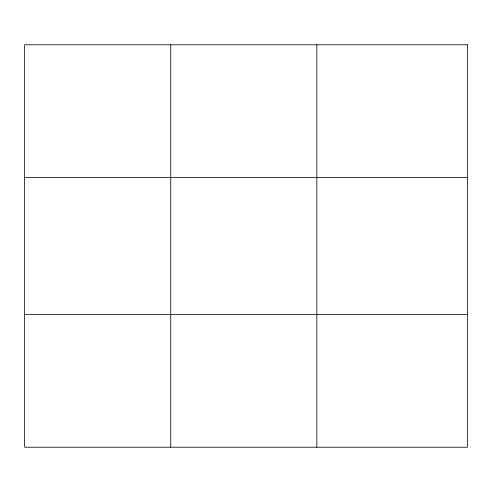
<?xml version="1.0" encoding="UTF-8"?>
<svg xmlns="http://www.w3.org/2000/svg" width="492" height="492" viewBox="0 0 492 492"><rect width="100%" height="100%" fill="white"/><g stroke="black" fill="none" stroke-linecap="round" stroke-linejoin="round"><path stroke-width="0.74" d="M170.724 447.216L170.724 44.784M316.848 447.216L316.848 44.784M24.6 177.587L467.4 177.587M24.6 314.413L467.4 314.413M467.4 44.784L467.4 447.216L24.6 447.216L24.6 44.784L467.4 44.784"/></g></svg>
